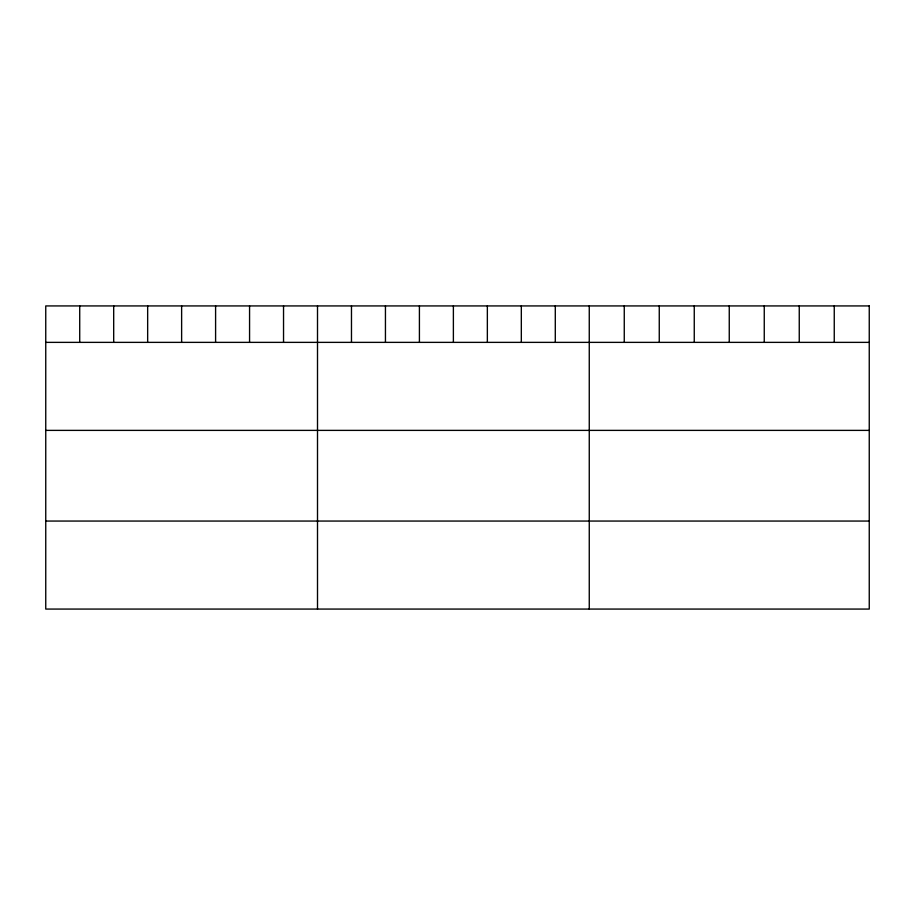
<?xml version="1.0" encoding="UTF-8"?>
<svg xmlns="http://www.w3.org/2000/svg" width="915" height="915" viewBox="0 0 915 915"><rect width="100%" height="100%" fill="white"/><g stroke="black" fill="none" stroke-linecap="round" stroke-linejoin="round"><path stroke-width="1.37" d="M45.75 342.37L869.25 342.37M45.75 430.382L869.25 430.382M45.75 521.058L869.25 521.058M834.251 305.93L834.251 342.37M799.252 305.93L799.252 342.37M764.254 305.93L764.254 342.37M729.255 305.93L729.255 342.37M694.256 305.93L694.256 342.37M659.258 305.93L659.258 342.37M624.259 305.93L624.259 342.37M589.26 305.93L589.26 609.07M555.291 305.93L555.291 342.37M521.321 305.93L521.321 342.37M487.352 305.93L487.352 342.37M453.382 305.93L453.382 342.37M419.413 305.93L419.413 342.37M385.444 305.93L385.444 342.37M351.474 305.93L351.474 342.37M317.505 305.93L317.505 609.07M283.536 305.93L283.536 342.37M249.566 305.93L249.566 342.37M215.597 305.93L215.597 342.37M181.628 305.93L181.628 342.37M147.658 305.93L147.658 342.37M113.689 305.93L113.689 342.37M79.719 305.93L79.719 342.37M869.25 305.93L45.75 305.93L45.75 609.07L869.25 609.07L869.25 305.93"/></g></svg>
